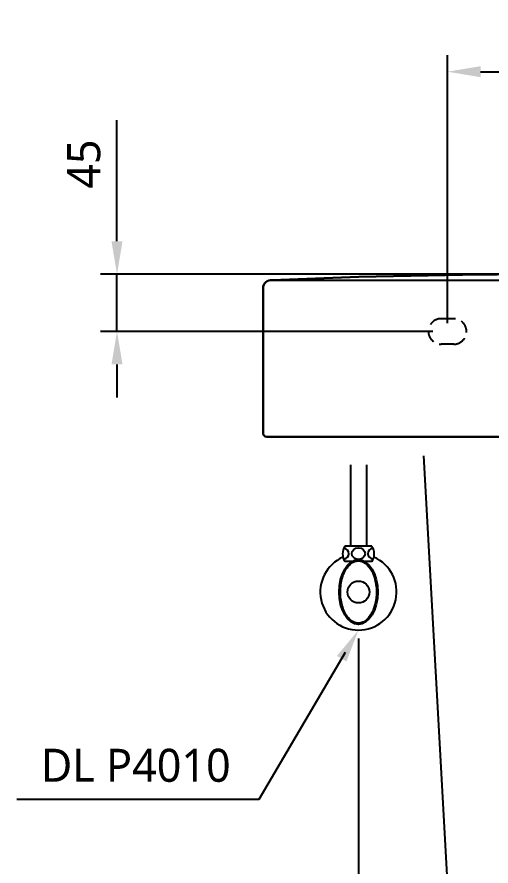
# Model space of a CAD drawing. Extents: x 7097 to 10197, y -1541 to 559.
# Drawn here: x 7879 to 8252, y -1091 to -423 of the extents above; entities that cross this region are included whole.
import ezdxf

# ---------------------------------------------------------------- set-up
doc = ezdxf.new("R2010")
doc.units = 0
doc.header["$LTSCALE"] = 20
doc.header["$MEASUREMENT"] = 0
doc.linetypes.add('HIDDEN', pattern=[0.375, 0.25, -0.125])
doc.layers.get('0').update_dxf_attribs({"linetype": 'CONTINUOUS'})
doc.layers.get('DEFPOINTS').update_dxf_attribs({"linetype": 'CONTINUOUS'})
for name, color, linetype in [('1', 1, 'CONTINUOUS'), ('6', 6, 'CONTINUOUS'), ('7', 7, 'CONTINUOUS')]:
    doc.layers.add(name, color=color, linetype=linetype)
doc.layers.add('외형선', color=4, linetype='CONTINUOUS', lineweight=30)
doc.styles.get("Standard").update_dxf_attribs({"font": 'NanumGothic.ttf'})
doc.dimstyles.get("Standard").update_dxf_attribs({"dimtxt": 2.5, "dimasz": 2, "dimexe": 2, "dimexo": 1, "dimgap": 1.5, "dimtad": 1, "dimdec": 0, "dimlfac": 10, "dimrnd": 0.5, "dimzin": 0, "dimdsep": 46, "dimtxsty": 'Standard', "dimcen": 0, "dimclrt": 2, "dimadec": 0, "dimazin": 0, "dimtfac": 1, "dimtdec": 0, "dimtmove": 0, "dimatfit": 3, "dimfxl": 1, "dimtolj": 1, "dimtzin": 0, "dimarcsym": 0})

# ---------------------------------------------------------------- blocks, each defined once
blk = doc.blocks.new('*D46')
at = {"layer": '1', "color": 3, "lineweight": -2, "transparency": 16777216}
for p, q in [((8217.37, -663.82), (8217.37, -452.96)), ((8377.37, -663.34), (8377.37, -452.96)), ((8243.37, -465.96), (8351.37, -465.96))]:
    blk.add_line(p, q, dxfattribs=at)
at = {"layer": '1', "color": 3, "transparency": 16777216}
for points in [[(8243.37, -461.63), (8243.37, -470.29), (8217.37, -465.96)], [(8351.37, -461.63), (8351.37, -470.29), (8377.37, -465.96)]]:
    blk.add_solid(points, dxfattribs=at)
at = {"layer": 'DEFPOINTS', "color": 0, "transparency": 16777216}
for p in [(8377.37, -465.96), (8217.37, -670.32), (8377.37, -669.84)]:
    blk.add_point(p, dxfattribs=at)
at = {"layer": '1', "color": 2, "transparency": 16777216, "insert": (8297.37, -439.96), "char_height": 26, "attachment_point": 5}
blk.add_mtext('\\A1;160', dxfattribs=at)
blk = doc.blocks.new('*D47')
at = {"color": 3, "lineweight": -2, "transparency": 16777216}
for p, q in [((7957.56, -599.32), (7957.56, -503.98)), ((8290.87, -625.32), (7944.56, -625.32)), ((7957.56, -670.32), (7957.56, -625.32)), ((8205.87, -670.32), (7944.56, -670.32)), ((7957.56, -696.32), (7957.56, -722.32))]:
    blk.add_line(p, q, dxfattribs=at)
at = {"color": 3, "transparency": 16777216}
for points in [[(7953.23, -599.32), (7961.9, -599.32), (7957.56, -625.32)], [(7953.23, -696.32), (7961.9, -696.32), (7957.56, -670.32)]]:
    blk.add_solid(points, dxfattribs=at)
at = {"layer": 'DEFPOINTS', "color": 0, "transparency": 16777216}
for p in [(7957.56, -625.32), (8297.37, -625.32), (8212.37, -670.32)]:
    blk.add_point(p, dxfattribs=at)
at = {"color": 2, "transparency": 16777216, "insert": (7931.56, -538.65), "char_height": 26, "attachment_point": 5, "rotation": 90}
blk.add_mtext('\\A1;45', dxfattribs=at)
blk = doc.blocks.new('*D61')
at = {"layer": '1', "color": 3, "lineweight": -2, "transparency": 16777216}
for p, q in [((8147.37, -911.82), (8147.37, -1184.84)), ((8447.37, -911.82), (8447.37, -1184.84)), ((8421.37, -1171.84), (8173.37, -1171.84))]:
    blk.add_line(p, q, dxfattribs=at)
at = {"layer": '1', "color": 3, "transparency": 16777216}
for points in [[(8173.37, -1167.51), (8173.37, -1176.17), (8147.37, -1171.84)], [(8421.37, -1167.51), (8421.37, -1176.17), (8447.37, -1171.84)]]:
    blk.add_solid(points, dxfattribs=at)
at = {"layer": 'DEFPOINTS', "color": 0, "transparency": 16777216}
for p in [(8147.37, -905.32), (8447.37, -905.32), (8147.37, -1171.84)]:
    blk.add_point(p, dxfattribs=at)
at = {"layer": '1', "color": 2, "transparency": 16777216, "insert": (8297.37, -1145.84), "char_height": 26, "attachment_point": 5}
blk.add_mtext('\\A1;300', dxfattribs=at)

msp = doc.modelspace()

# ---------------------------------------------------------------- linework, layer by layer
at = {"color": 7}
msp.add_line((8079.57, -629.88), (8515.17, -629.88), dxfattribs=at)
at = {"layer": '1', "color": 3}
for p, q in [((8069.43, -1038.43), (8137.26, -922.58)), ((7878.95, -1038.43), (8069.43, -1038.43))]:
    msp.add_line(p, q, dxfattribs=at)
msp.add_solid([(8130.49, -925.56), (8137.97, -929.94), (8147.37, -905.32)], dxfattribs=at)
at = {"layer": '6'}
for p, q in [((8141.02, -775.32), (8141.02, -839.32)), ((8153.72, -775.32), (8153.72, -839.32)), ((8153.72, -839.32), (8136.87, -839.32)), ((8157.87, -839.32), (8153.72, -839.32)), ((8142.23, -851.32), (8136.87, -851.32)), ((8157.87, -851.32), (8152.51, -851.32))]:
    msp.add_line(p, q, dxfattribs=at)
msp.add_circle((8147.37, -875.32), 8.62, dxfattribs=at)
for centre, radius, start, end in [((8144.87, -845.32), 10, 143.1301, 216.8699), ((8149.87, -845.32), 10, 323.1301, 36.8699), ((8147.37, -875.32), 30, 113.91725, 66.08275)]:
    msp.add_arc(centre, radius, start, end, dxfattribs=at)
for centre, major_axis, start_param, end_param in [((8134.59, -845.09), (-5.23, 0), 1.800504, 4.443058), ((8160.05, -845.09), (5.23, 0), 1.824119, 4.49897)]:
    msp.add_ellipse(centre, major_axis=major_axis, ratio=0.866391, start_param=start_param, end_param=end_param, dxfattribs=at)
for centre, major_axis, ratio in [((8147.37, -845.09), (5.23, 0), 0.866391), ((8147.37, -875.32), (0, 25.5), 0.596529)]:
    msp.add_ellipse(centre, major_axis=major_axis, ratio=ratio, dxfattribs=at)
msp.add_open_spline([(8147.37, -850.82), (8145.29, -850.82), (8143.19, -851.63), (8139.29, -854.87), (8137.52, -857.31), (8134.79, -863.34), (8133.84, -866.92), (8132.99, -874.43), (8133.09, -878.36), (8134.32, -885.72), (8135.45, -889.14), (8138.47, -894.73), (8140.34, -896.89), (8144.35, -899.53), (8146.45, -900.03), (8150.61, -899.43), (8152.69, -898.31), (8156.44, -894.48), (8158.09, -891.77), (8160.51, -885.35), (8161.27, -881.64), (8161.73, -874.03), (8161.43, -870.13), (8159.83, -862.99), (8158.53, -859.75), (8155.26, -854.64), (8153.29, -852.78), (8149.97, -851.13), (8148.67, -850.82), (8147.37, -850.82)], degree=3, knots=[0, 0, 0, 0, 0.46111, 0.46111, 0.922219, 0.922219, 1.383329, 1.383329, 1.844439, 1.844439, 2.305549, 2.305549, 2.766658, 2.766658, 3.227768, 3.227768, 3.688878, 3.688878, 4.149988, 4.149988, 4.611097, 4.611097, 5.072207, 5.072207, 5.533317, 5.533317, 5.994427, 5.994427, 6.283185, 6.283185, 6.283185, 6.283185], dxfattribs=at)
at = {"layer": '7', "color": 7, "linetype": 'HIDDEN', "ltscale": 2}
for p, q in [((8222.37, -660.32), (8212.37, -660.32)), ((8222.37, -680.32), (8212.37, -680.32))]:
    msp.add_line(p, q, dxfattribs=at)
at = {"layer": '7'}
msp.add_line((8198.61, -768.13, -1.61), (8232.37, -1375.32, -45.1), dxfattribs=at)
at = {"layer": '7', "color": 7, "linetype": 'HIDDEN', "ltscale": 2}
for centre, start, end in [((8212.37, -670.32), 90, 270), ((8222.37, -670.32), 270, 90)]:
    msp.add_arc(centre, 10, start, end, dxfattribs=at)
at = {"layer": '외형선', "color": 7}
for p, q in [((8072.37, -636.39), (8072.37, -750.2)), ((8072.37, -636.39), (8072.37, -750.2)), ((8079.23, -753.13), (8075.3, -753.13)), ((8079.23, -753.13), (8515.51, -753.13))]:
    msp.add_line(p, q, dxfattribs=at)
for centre, radius, start, end in [((8297.37, -5828.13), 5202.82, 87.60079, 92.39921), ((8078.91, -636.39), 6.54, 84.23707, 180), ((8075.3, -750.2), 2.93, 180, 270)]:
    msp.add_arc(centre, radius, start, end, dxfattribs=at)

# ---------------------------------------------------------------- texts
at = {"layer": '1', "color": 2, "insert": (7972.32, -1011.85), "char_height": 26, "attachment_point": 5}
msp.add_mtext('DL P4010', dxfattribs=at)

# ---------------------------------------------------------------- dimensions: what is measured, and where the dimension line sits
at = {"color": 2}
dim = msp.add_linear_dim(base=(7957.56, -625.32), p1=(8212.37, -670.32), p2=(8297.37, -625.32), angle=90, dimstyle='Standard', override={"dimscale": 1.3, "dimtxt": 20, "dimasz": 20, "dimexe": 10, "dimexo": 5, "dimgap": 10, "dimlfac": 1, "dimzin": 8, "dimclrd": 3, "dimclre": 3}, dxfattribs=at)
dim.commit()
dim.dimension.update_dxf_attribs({"geometry": '*D47', "text_midpoint": (7931.56, -538.65)})
at = {"layer": '1'}
dim = msp.add_linear_dim(base=(8377.37, -465.96), p1=(8217.37, -670.32), p2=(8377.37, -669.84), dimstyle='Standard', override={"dimscale": 1.3, "dimtxt": 20, "dimasz": 20, "dimexe": 10, "dimexo": 5, "dimgap": 10, "dimlfac": 1, "dimzin": 8, "dimclrd": 3, "dimclre": 3}, dxfattribs=at)
dim.commit()
dim.dimension.update_dxf_attribs({"geometry": '*D46', "text_midpoint": (8297.37, -465.96), "dimtype": 160})
dim = msp.add_linear_dim(base=(8147.37, -1171.84), p1=(8447.37, -905.32), p2=(8147.37, -905.32), dimstyle='Standard', override={"dimscale": 1.3, "dimtxt": 20, "dimasz": 20, "dimexe": 10, "dimexo": 5, "dimgap": 10, "dimlfac": 1, "dimzin": 8, "dimclrd": 3, "dimclre": 3}, dxfattribs=at)
dim.commit()
dim.dimension.update_dxf_attribs({"geometry": '*D61', "text_midpoint": (8297.37, -1145.84)})

doc.saveas('drawing.dxf')
